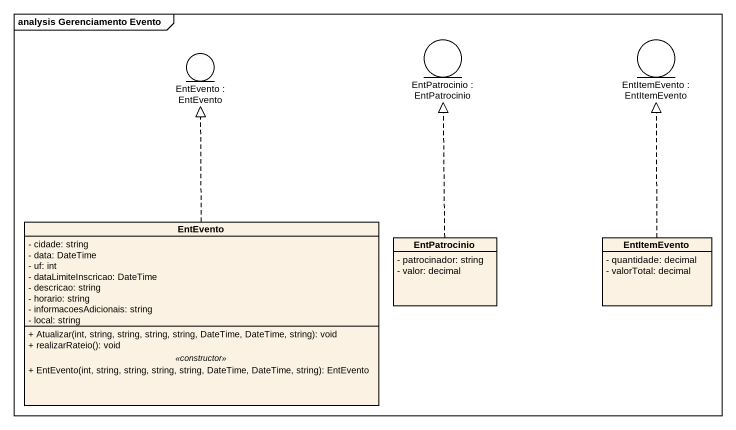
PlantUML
@startuml
mainframe analysis Gerenciamento Evento
allowmixing
hide circle
hide empty members
skinparam classAttributeIconSize 0
entity "EntPatrocinio : EntPatrocinio" as EntPatrocinio
entity "EntItemEvento : EntItemEvento" as EntItemEvento
entity "EntEvento : EntEvento" as EntEvento
class "EntEvento" as EntEvento_2 {
  - cidade: string
  - data: DateTime
  - uf: int
  - dataLimiteInscricao: DateTime
  - descricao: string
  - horario: string
  - informacoesAdicionais: string
  - local: string
  --
  + Atualizar(int, string, string, string, string, DateTime, DateTime, string): void
  + realizarRateio(): void
  .. <<constructor>> ..
  + EntEvento(int, string, string, string, string, DateTime, DateTime, string): EntEvento
}
class "EntPatrocinio" as EntPatrocinio_2 {
  - patrocinador: string
  - valor: decimal
}
class "EntItemEvento" as EntItemEvento_2 {
  - quantidade: decimal
  - valorTotal: decimal
}
EntEvento_2 .up.|> EntEvento
EntPatrocinio_2 .up.|> EntPatrocinio
EntItemEvento_2 .up.|> EntItemEvento
@enduml
